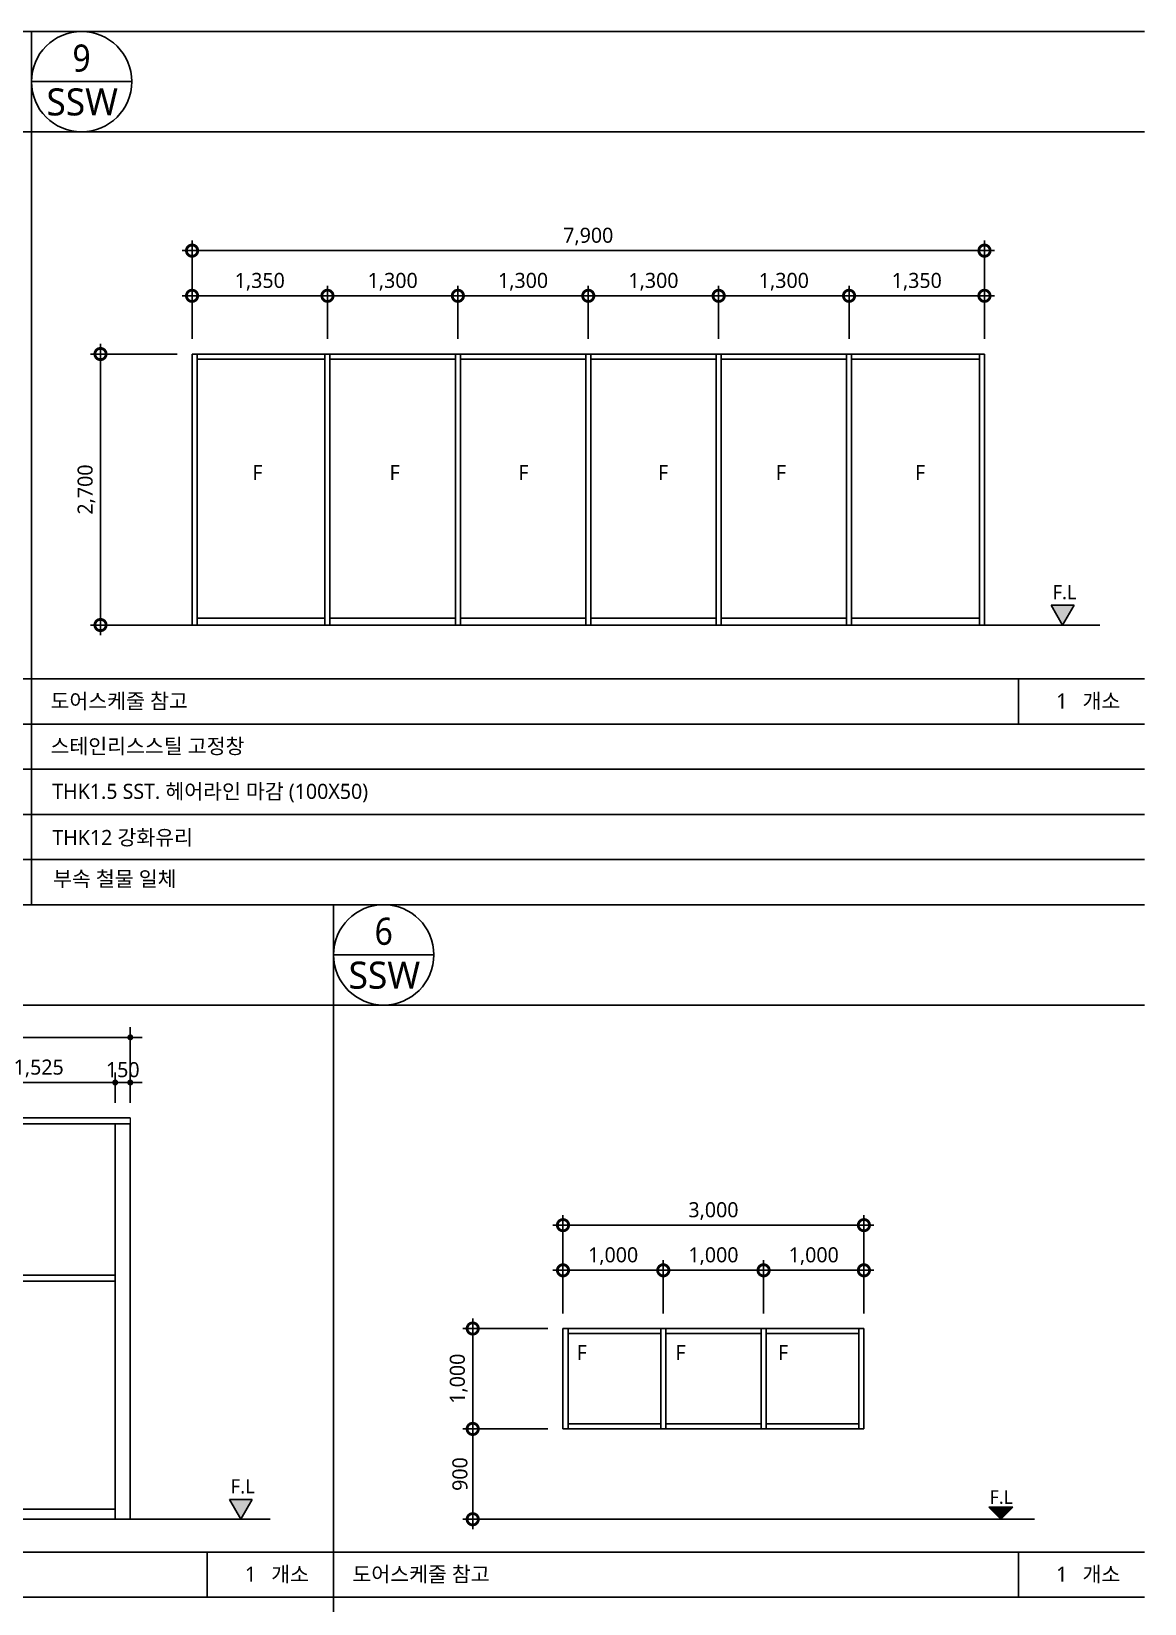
# Model space of a CAD drawing. Header units: millimetres. Extents: x -3 to 459584, y -660938 to -11738.
# Drawn here: x 107349 to 118447, y -135997 to -120334 of the extents above; entities that cross this region are included whole.
import ezdxf
from ezdxf.enums import TextEntityAlignment as Align

# ---------------------------------------------------------------- set-up
doc = ezdxf.new("R2010")
doc.units = ezdxf.units.MM
doc.header["$LTSCALE"] = 200
for name, pattern in [('C10', [102.1, 100, -1, 0.1, -1]), ('CEN-GAUN', [32.2, 30, -1, 0.2, -1]), ('CENTER1', [2.7, 2.5, -0.1, 0, -0.1]), ('DASHDOT', [1, 0.5, -0.25, 0, -0.25])]:
    doc.linetypes.add(name, pattern=pattern)
doc.layers.get('DEFPOINTS').update_dxf_attribs({"color": 137})
for name, color, linetype in [('3TXT', 3, 'Continuous'), ('4ELE', 4, 'Continuous'), ('7ELE', 7, 'Continuous'), ('A-GRID', 1, 'C10'), ('a-TAG-1', 6, 'Continuous'), ('A-TAG-2', 4, 'Continuous'), ('CEN', 1, 'CEN-GAUN'), ('CTR', 1, 'Continuous'), ('DIM', 7, 'Continuous'), ('door-sym', 1, 'CENTER1'), ('ELE-7', 7, 'Continuous'), ('ELE3', 3, 'Continuous'), ('ELE4', 4, 'Continuous'), ('ELE6', 6, 'Continuous'), ('FUR', 4, 'Continuous'), ('SYM', 6, 'Continuous'), ('TAG', 6, 'Continuous'), ('TAR-LEVEL', 6, 'Continuous'), ('TEX', 3, 'Continuous'), ('WIN-N', 5, 'Continuous')]:
    doc.layers.add(name, color=color, linetype=linetype)
doc.layers.add('WIN', color=4, linetype='Continuous', lineweight=0)
doc.styles.add('ARIAL', font='malgun.ttf')
doc.styles.add('S1', font='malgun.ttf')
doc.styles.add('돋움', font='malgun.ttf')
doc.styles.add('스타일1', font='malgun.ttf')
doc.dimstyles.new('CJA-50', dxfattribs={"dimscale": 50, "dimtxt": 3, "dimasz": 1, "dimexe": 2, "dimexo": 3, "dimgap": 1, "dimtad": 1, "dimdec": 0, "dimzin": 1, "dimdsep": 46, "dimlunit": 6, "dimtxsty": 'S1', "dimblk": 'GAUN-DOT', "dimcen": -2, "dimdle": 2, "dimclrd": 256, "dimclre": 256, "dimclrt": 3, "dimadec": 0, "dimazin": 0, "dimtfac": 1, "dimtdec": 0, "dimtix": 1, "dimtmove": 2, "dimatfit": 3, "dimldrblk": 'DOTSMALL', "dimfxl": 1, "dimtolj": 1, "dimtzin": 1, "dimarcsym": 0})
doc.dimstyles.new('CJC-50', dxfattribs={"dimscale": 50, "dimtxt": 3, "dimasz": 1.2, "dimexe": 2, "dimexo": 3, "dimgap": 1, "dimtad": 1, "dimdec": 0, "dimdsep": 46, "dimlunit": 6, "dimtxsty": 'ARIAL', "dimblk": 'CJDOT', "dimcen": 1, "dimclrd": 256, "dimclre": 256, "dimclrt": 3, "dimadec": 0, "dimazin": 0, "dimtfac": 1, "dimtdec": 0, "dimtix": 1, "dimtmove": 2, "dimatfit": 2, "dimfxl": 1, "dimlwd": -1, "dimlwe": -1, "dimarcsym": 0})

# ---------------------------------------------------------------- blocks, each defined once
blk = doc.blocks.new('GAUN-DOT')
at = {"linetype": 'ByBlock'}
for p, q in [((2, 0), (-2, 0)), ((0, -2), (0, 2))]:
    blk.add_line(p, q, dxfattribs=at)
at = {"const_width": 2.25}
blk.add_lwpolyline([(0, 0.28125, 1), (0, -0.28125, 1)], format="xyb", close=True, dxfattribs=at)
blk = doc.blocks.new('*D304')
at = {"layer": 'DEFPOINTS', "color": 0, "transparency": 16777216}
for p in [(112649, -134257), (111749, -135157), (112642, -135157)]:
    blk.add_point(p, dxfattribs=at)
at = {"layer": 'DIM', "lineweight": -2, "transparency": 16777216}
for p, q in [((112499, -134257), (111649, -134257)), ((111749, -134307), (111749, -135107)), ((112492, -135157), (111649, -135157))]:
    blk.add_line(p, q, dxfattribs=at)
at = {"layer": 'DIM', "lineweight": -2, "transparency": 16777216, "xscale": 50, "yscale": 50, "zscale": 50}
for p, rotation in [((111749, -134257), 90), ((111749, -135157), 270)]:
    blk.add_blockref('GAUN-DOT', p, dxfattribs=dict(at, rotation=rotation))
at = {"layer": 'DIM', "color": 3, "transparency": 16777216, "insert": (111622, -134707), "char_height": 150, "attachment_point": 5, "rotation": 90, "style": 'S1'}
blk.add_mtext('\\A1;900', dxfattribs=at)
blk = doc.blocks.new('_DotSmall')
at = {"color": 0, "linetype": 'ByBlock', "const_width": 0.5}
blk.add_lwpolyline([(-0.0625, 0, 1), (0.0625, 0, 1)], format="xyb", close=True, dxfattribs=at)
blk = doc.blocks.new('*D305')
at = {"layer": 'DEFPOINTS', "color": 0, "transparency": 16777216}
for p in [(112649, -133257), (111749, -134257), (112649, -134257)]:
    blk.add_point(p, dxfattribs=at)
at = {"layer": 'DIM', "lineweight": -2, "transparency": 16777216}
for p, q in [((112499, -133257), (111649, -133257)), ((111749, -133307), (111749, -134207)), ((112499, -134257), (111649, -134257))]:
    blk.add_line(p, q, dxfattribs=at)
at = {"layer": 'DIM', "lineweight": -2, "transparency": 16777216, "xscale": 50, "yscale": 50, "zscale": 50}
for p, rotation in [((111749, -133257), 90), ((111749, -134257), 270)]:
    blk.add_blockref('GAUN-DOT', p, dxfattribs=dict(at, rotation=rotation))
at = {"layer": 'DIM', "color": 3, "transparency": 16777216, "insert": (111609, -133757), "char_height": 150, "attachment_point": 5, "rotation": 90, "style": 'S1'}
blk.add_mtext('\\A1;1,000', dxfattribs=at)
blk = doc.blocks.new('*D306')
at = {"layer": 'DEFPOINTS', "color": 0, "transparency": 16777216}
for p in [(112649, -132227), (112649, -133257), (115649, -133257)]:
    blk.add_point(p, dxfattribs=at)
at = {"layer": 'DIM', "lineweight": -2, "transparency": 16777216}
for p, q in [((112649, -133107), (112649, -132127)), ((115649, -133107), (115649, -132127)), ((115599, -132227), (112699, -132227))]:
    blk.add_line(p, q, dxfattribs=at)
at = {"layer": 'DIM', "lineweight": -2, "transparency": 16777216, "xscale": 50, "yscale": 50, "zscale": 50, "rotation": 180}
blk.add_blockref('GAUN-DOT', (112649, -132227), dxfattribs=at)
at = {"layer": 'DIM', "lineweight": -2, "transparency": 16777216, "xscale": 50, "yscale": 50, "zscale": 50}
blk.add_blockref('GAUN-DOT', (115649, -132227), dxfattribs=at)
at = {"layer": 'DIM', "color": 3, "transparency": 16777216, "insert": (114149, -132087), "char_height": 150, "attachment_point": 5, "style": 'S1'}
blk.add_mtext('\\A1;3,000', dxfattribs=at)
blk = doc.blocks.new('*D307')
at = {"layer": 'DEFPOINTS', "color": 0, "transparency": 16777216}
for p in [(114649, -132677), (114649, -133257), (115649, -133257)]:
    blk.add_point(p, dxfattribs=at)
at = {"layer": 'DIM', "lineweight": -2, "transparency": 16777216}
for p, q in [((114649, -133107), (114649, -132577)), ((115649, -133107), (115649, -132577)), ((115599, -132677), (114699, -132677))]:
    blk.add_line(p, q, dxfattribs=at)
at = {"layer": 'DIM', "lineweight": -2, "transparency": 16777216, "xscale": 50, "yscale": 50, "zscale": 50, "rotation": 180}
blk.add_blockref('GAUN-DOT', (114649, -132677), dxfattribs=at)
at = {"layer": 'DIM', "lineweight": -2, "transparency": 16777216, "xscale": 50, "yscale": 50, "zscale": 50}
blk.add_blockref('GAUN-DOT', (115649, -132677), dxfattribs=at)
at = {"layer": 'DIM', "color": 3, "transparency": 16777216, "insert": (115149, -132536), "char_height": 150, "attachment_point": 5, "style": 'S1'}
blk.add_mtext('\\A1;1,000', dxfattribs=at)
blk = doc.blocks.new('*D308')
at = {"layer": 'DEFPOINTS', "color": 0, "transparency": 16777216}
for p in [(114649, -132677), (113649, -133257), (114649, -133257)]:
    blk.add_point(p, dxfattribs=at)
at = {"layer": 'DIM', "lineweight": -2, "transparency": 16777216}
for p, q in [((113649, -133107), (113649, -132577)), ((114649, -133107), (114649, -132577)), ((113699, -132677), (114599, -132677))]:
    blk.add_line(p, q, dxfattribs=at)
at = {"layer": 'DIM', "lineweight": -2, "transparency": 16777216, "xscale": 50, "yscale": 50, "zscale": 50, "rotation": 180}
blk.add_blockref('GAUN-DOT', (113649, -132677), dxfattribs=at)
at = {"layer": 'DIM', "lineweight": -2, "transparency": 16777216, "xscale": 50, "yscale": 50, "zscale": 50}
blk.add_blockref('GAUN-DOT', (114649, -132677), dxfattribs=at)
at = {"layer": 'DIM', "color": 3, "transparency": 16777216, "insert": (114149, -132536), "char_height": 150, "attachment_point": 5, "style": 'S1'}
blk.add_mtext('\\A1;1,000', dxfattribs=at)
blk = doc.blocks.new('*D309')
at = {"layer": 'DEFPOINTS', "color": 0, "transparency": 16777216}
for p in [(112649, -132677), (112649, -133257), (113649, -133257)]:
    blk.add_point(p, dxfattribs=at)
at = {"layer": 'DIM', "lineweight": -2, "transparency": 16777216}
for p, q in [((112649, -133107), (112649, -132577)), ((113649, -133107), (113649, -132577)), ((113599, -132677), (112699, -132677))]:
    blk.add_line(p, q, dxfattribs=at)
at = {"layer": 'DIM', "lineweight": -2, "transparency": 16777216, "xscale": 50, "yscale": 50, "zscale": 50, "rotation": 180}
blk.add_blockref('GAUN-DOT', (112649, -132677), dxfattribs=at)
at = {"layer": 'DIM', "lineweight": -2, "transparency": 16777216, "xscale": 50, "yscale": 50, "zscale": 50}
blk.add_blockref('GAUN-DOT', (113649, -132677), dxfattribs=at)
at = {"layer": 'DIM', "color": 3, "transparency": 16777216, "insert": (113149, -132536), "char_height": 150, "attachment_point": 5, "style": 'S1'}
blk.add_mtext('\\A1;1,000', dxfattribs=at)
blk = doc.blocks.new('dor&win')
at = {"layer": 'a-TAG-1', "ltscale": 0.2}
blk.add_line((-5.5, 0), (5.5, 0), dxfattribs=at)
blk.add_circle((0, 0), 5.5, dxfattribs=at)
at = {"layer": 'a-TAG-1', "color": 3, "style": 'ARIAL'}
for tag, p in [('1', (0, 2.58)), ('FSD', (0.07, -2.22))]:
    blk.add_attdef(tag, text='', height=3, dxfattribs=at).set_placement(p, align=Align.MIDDLE_CENTER)
blk = doc.blocks.new('단면레벨-1')
at = {"layer": 'TAG'}
blk.add_hatch(color=256, dxfattribs=at).paths.add_polyline_path([(0, 0), (2.27, 3.93), (-2.27, 3.93)])
for p, q in [((-2.27, 3.93), (0, 0)), ((2.27, 3.93), (-2.27, 3.93)), ((0, 0), (2.27, 3.93)), ((2.27, 0), (-2.27, 0))]:
    blk.add_line(p, q, dxfattribs=at)
at = {"layer": 'TAG', "color": 3, "style": '돋움'}
blk.add_attdef('GL.+1500', text='', height=2.81, dxfattribs=at).set_placement((0.37, 6.53), align=Align.MIDDLE)
blk = doc.blocks.new('CJDOT')
blk.add_line((-2, 0), (2, 0))
at = {"const_width": 0.5}
blk.add_lwpolyline([(-0.25, 0, 1), (0.25, 0, 1)], format="xyb", close=True, dxfattribs=at)
blk = doc.blocks.new('*D326')
at = {"layer": 'DEFPOINTS', "color": 0, "linetype": 'Continuous', "ltscale": 0.1, "transparency": 16777216}
for p in [(108335, -130806, 0), (108185, -131157, 0), (108335, -131157, 0)]:
    blk.add_point(p, dxfattribs=at)
at = {"layer": 'DIM', "ltscale": 0.1, "transparency": 16777216}
for p, q in [((108185, -131007, 0), (108185, -130706, 0)), ((108335, -131007, 0), (108335, -130706, 0)), ((108125, -130806, 0), (108065, -130806, 0)), ((108185, -130806, 0), (108335, -130806, 0)), ((108395, -130806, 0), (108455, -130806, 0))]:
    blk.add_line(p, q, dxfattribs=at)
at = {"layer": 'DIM', "linetype": 'Continuous', "ltscale": 0.1, "transparency": 16777216, "xscale": 60, "yscale": 60, "zscale": 60}
blk.add_blockref('CJDOT', (108185, -130806, 0), dxfattribs=at)
at = {"layer": 'DIM', "linetype": 'Continuous', "ltscale": 0.1, "transparency": 16777216, "xscale": 60, "yscale": 60, "zscale": 60, "rotation": 180}
blk.add_blockref('CJDOT', (108335, -130806, 0), dxfattribs=at)
at = {"layer": 'DIM', "color": 3, "linetype": 'Continuous', "ltscale": 0.1, "transparency": 16777216, "insert": (108260, -130679, 0), "char_height": 150, "attachment_point": 5, "style": 'S1'}
blk.add_mtext('150', dxfattribs=at)
blk = doc.blocks.new('*D327')
at = {"layer": 'DEFPOINTS', "color": 0, "linetype": 'Continuous', "ltscale": 0.1, "transparency": 16777216}
for p in [(104985, -130356, 0), (104985, -131157, 0), (108335, -131157, 0)]:
    blk.add_point(p, dxfattribs=at)
at = {"layer": 'DIM', "ltscale": 0.1, "transparency": 16777216}
for p, q in [((104985, -131007, 0), (104985, -130256, 0)), ((108335, -131007, 0), (108335, -130256, 0)), ((108275, -130356, 0), (105045, -130356, 0))]:
    blk.add_line(p, q, dxfattribs=at)
at = {"layer": 'DIM', "linetype": 'Continuous', "ltscale": 0.1, "transparency": 16777216, "xscale": 60, "yscale": 60, "zscale": 60, "rotation": 180}
blk.add_blockref('CJDOT', (104985, -130356, 0), dxfattribs=at)
at = {"layer": 'DIM', "linetype": 'Continuous', "ltscale": 0.1, "transparency": 16777216, "xscale": 60, "yscale": 60, "zscale": 60}
blk.add_blockref('CJDOT', (108335, -130356, 0), dxfattribs=at)
at = {"layer": 'DIM', "color": 3, "linetype": 'Continuous', "ltscale": 0.1, "transparency": 16777216, "insert": (106660, -130216, 0), "char_height": 150, "attachment_point": 5, "style": 'S1'}
blk.add_mtext('3,350', dxfattribs=at)
blk = doc.blocks.new('DN')
at = {"layer": 'SYM', "color": 6}
blk.add_lwpolyline([(12.5, 0.17, 1), (12.5, 5.17), (2.5, 5.17, 1), (2.5, 0.17)], format="xyb", close=True, dxfattribs=at)
at = {"layer": 'SYM', "color": 3, "style": '스타일1'}
blk.add_attdef('FSD-1', text='', height=3, dxfattribs=at).set_placement((7.37, 2.67), align=Align.MIDDLE_CENTER)
blk = doc.blocks.new('ASD-1')
at = {"layer": 'door-sym', "elevation": 0}
for points in [[(2061, 1138), (1991, 1067), (2061, 997)], [(2332, 1067), (2261, 1138), (2261, 997)]]:
    blk.add_lwpolyline(points, close=True, dxfattribs=at)
at = {"layer": 'WIN'}
for p, q in [((1170, 0), (1170, 2170)), ((1230, 0), (1230, 2170)), ((3110, 0), (3110, 2170)), ((3170, 0), (3170, 2170))]:
    blk.add_line(p, q, dxfattribs=at)
blk.add_lwpolyline([(0, 2370), (4240, 2370), (4240, 0), (0, 0)], close=True, dxfattribs=at)
for points in [[(0, 2170), (4240, 2170)], [(1230, 2070), (3110, 2070)], [(1230, 2070), (3110, 2070)], [(2170, 2170), (2170, 0)], [(0, 100), (1170, 100)], [(1230, 100), (1240, 100)], [(1240, 100), (3110, 100)], [(3170, 100), (4240, 100)]]:
    blk.add_lwpolyline(points, dxfattribs=at)
at = {"layer": 'WIN-N'}
for p, q in [((2043, 2212), (2043, 2324)), ((2043, 2324), (2290, 2324)), ((2043, 2255), (2290, 2255)), ((2290, 2212), (2043, 2212)), ((2207, 2241), (2249, 2241)), ((2207, 2241), (2207, 2224)), ((2207, 2224), (2249, 2224)), ((2249, 2241), (2249, 2224)), ((2290, 2324), (2290, 2212))]:
    blk.add_line(p, q, dxfattribs=at)
at = {"layer": 'SYM'}
ref = blk.add_blockref('DN', (1811, 589, 0), dxfattribs=dict(at, xscale=50.00000000000001, yscale=50.00000000000001, zscale=50.00000000000001))
ref.add_attrib('1-FSD', 'ASD-1', dxfattribs={"color": 3, "height": 150, "style": '스타일1'}).set_placement((2179, 723, 0), align=Align.MIDDLE_CENTER)
blk = doc.blocks.new('ADW-1')
at = {"elevation": 0}
blk.add_lwpolyline([(0, 4000), (9825, 4000), (9825, 0), (0, 0)], close=True, dxfattribs=at)
at = {"layer": '4ELE'}
for p, q in [((9825, 3940), (0, 3940)), ((60, 0, 0), (60, 3940, 0)), ((1015, 0, 0), (1015, 3940, 0)), ((1075, 0, 0), (1075, 3940, 0)), ((2075, 0, 0), (2075, 3940, 0)), ((2135, 0, 0), (2135, 3940, 0)), ((3305, 2370, 0), (3305, 3940, 0)), ((3365, 2370, 0), (3365, 3940, 0)), ((5245, 2370, 0), (5245, 3940, 0)), ((5305, 2370, 0), (5305, 3940, 0)), ((6375, 0, 0), (6375, 3940, 0)), ((6625, 0, 0), (6625, 3940, 0)), ((8120, 100, 0), (8120, 3940, 0)), ((8180, 100, 0), (8180, 3940, 0)), ((9675, 0, 0), (9675, 3940, 0)), ((9825, 0, 0), (9825, 3940, 0)), ((2135, 2370, 0), (6375, 2370, 0)), ((3365, 2430, 0), (5245, 2430, 0)), ((5305, 2430, 0), (6375, 2430, 0)), ((6625, 2370, 0), (8120, 2370, 0)), ((8180, 2370, 0), (9675, 2370, 0))]:
    blk.add_line(p, q, dxfattribs=at)
at = {"layer": '4ELE', "elevation": 0}
for points in [[(60, 2430), (1015, 2430)], [(60, 2370), (1015, 2370)], [(1075, 2430), (2075, 2430)], [(1075, 2370), (2075, 2370)], [(2135, 2430), (3305, 2430)], [(8120, 2430), (6625, 2430)], [(9675, 2430), (8180, 2430)], [(6625, 100), (9675, 100)]]:
    blk.add_lwpolyline(points, dxfattribs=at)
at = {"layer": '7ELE', "elevation": 0}
blk.add_lwpolyline([(2050, 690, -1), (2020, 690), (2020, 1440, -1), (2050, 1440)], format="xyb", close=True, dxfattribs=at)
at = {"layer": 'CTR', "linetype": 'DASHDOT', "ltscale": 100, "elevation": 0}
blk.add_lwpolyline([(2075, 0), (1095, 1170), (2075, 2310)], dxfattribs=at)
at = {"layer": 'WIN', "elevation": 0}
blk.add_lwpolyline([(1995, 80), (1155, 80), (1155, 2290), (1995, 2290)], close=True, dxfattribs=at)
at = {"layer": 'WIN-N'}
for q in [(0, 4000, 0), (9825, 0, 0)]:
    blk.add_line((0, 0, 0), q, dxfattribs=at)
blk.add_lwpolyline([(0, 4000), (9825, 4000)], dxfattribs=at)
at = {"layer": 'WIN-N', "elevation": 0}
blk.add_lwpolyline([(60, 100), (1015, 100)], dxfattribs=at)
at = {"layer": 'WIN'}
blk.add_blockref('ASD-1', (2135, 0, 0), dxfattribs=at)
blk = doc.blocks.new('*D336')
at = {"layer": 'DEFPOINTS', "color": 0, "linetype": 'Continuous', "ltscale": 0.1, "transparency": 16777216}
for p in [(106660, -130806, 0), (106660, -131157, 0), (108185, -131157, 0)]:
    blk.add_point(p, dxfattribs=at)
at = {"layer": 'DIM', "ltscale": 0.1, "transparency": 16777216}
for p, q in [((106660, -131007, 0), (106660, -130706, 0)), ((108185, -131007, 0), (108185, -130706, 0)), ((108125, -130806, 0), (106720, -130806, 0))]:
    blk.add_line(p, q, dxfattribs=at)
at = {"layer": 'DIM', "linetype": 'Continuous', "ltscale": 0.1, "transparency": 16777216, "xscale": 60, "yscale": 60, "zscale": 60, "rotation": 180}
blk.add_blockref('CJDOT', (106660, -130806, 0), dxfattribs=at)
at = {"layer": 'DIM', "linetype": 'Continuous', "ltscale": 0.1, "transparency": 16777216, "xscale": 60, "yscale": 60, "zscale": 60}
blk.add_blockref('CJDOT', (108185, -130806, 0), dxfattribs=at)
at = {"layer": 'DIM', "color": 3, "linetype": 'Continuous', "ltscale": 0.1, "transparency": 16777216, "insert": (107422, -130666, 0), "char_height": 150, "attachment_point": 5, "style": 'S1'}
blk.add_mtext('1,525', dxfattribs=at)
blk = doc.blocks.new('*D371')
at = {"layer": 'DEFPOINTS', "color": 0, "transparency": 16777216}
for p in [(108951, -122518), (108951, -123548), (116851, -123548)]:
    blk.add_point(p, dxfattribs=at)
at = {"layer": 'DIM', "lineweight": -2, "transparency": 16777216}
for p, q in [((108951, -123398), (108951, -122418)), ((116851, -123398), (116851, -122418)), ((116801, -122518), (109001, -122518))]:
    blk.add_line(p, q, dxfattribs=at)
at = {"layer": 'DIM', "lineweight": -2, "transparency": 16777216, "xscale": 50, "yscale": 50, "zscale": 50, "rotation": 180}
blk.add_blockref('GAUN-DOT', (108951, -122518), dxfattribs=at)
at = {"layer": 'DIM', "lineweight": -2, "transparency": 16777216, "xscale": 50, "yscale": 50, "zscale": 50}
blk.add_blockref('GAUN-DOT', (116851, -122518), dxfattribs=at)
at = {"layer": 'DIM', "color": 3, "transparency": 16777216, "insert": (112901, -122378), "char_height": 150, "attachment_point": 5, "style": 'S1'}
blk.add_mtext('\\A1;7,900', dxfattribs=at)
blk = doc.blocks.new('*D372')
at = {"layer": 'DEFPOINTS', "color": 0, "transparency": 16777216}
for p in [(115501, -122968), (115501, -123548), (116851, -123548)]:
    blk.add_point(p, dxfattribs=at)
at = {"layer": 'DIM', "lineweight": -2, "transparency": 16777216}
for p, q in [((115501, -123398), (115501, -122868)), ((116851, -123398), (116851, -122868)), ((116801, -122968), (115551, -122968))]:
    blk.add_line(p, q, dxfattribs=at)
at = {"layer": 'DIM', "lineweight": -2, "transparency": 16777216, "xscale": 50, "yscale": 50, "zscale": 50, "rotation": 180}
blk.add_blockref('GAUN-DOT', (115501, -122968), dxfattribs=at)
at = {"layer": 'DIM', "lineweight": -2, "transparency": 16777216, "xscale": 50, "yscale": 50, "zscale": 50}
blk.add_blockref('GAUN-DOT', (116851, -122968), dxfattribs=at)
at = {"layer": 'DIM', "color": 3, "transparency": 16777216, "insert": (116176, -122828), "char_height": 150, "attachment_point": 5, "style": 'S1'}
blk.add_mtext('\\A1;1,350', dxfattribs=at)
blk = doc.blocks.new('*D373')
at = {"layer": 'DEFPOINTS', "color": 0, "transparency": 16777216}
for p in [(115501, -122968), (114201, -123548), (115501, -123548)]:
    blk.add_point(p, dxfattribs=at)
at = {"layer": 'DIM', "lineweight": -2, "transparency": 16777216}
for p, q in [((114201, -123398), (114201, -122868)), ((115501, -123398), (115501, -122868)), ((114251, -122968), (115451, -122968))]:
    blk.add_line(p, q, dxfattribs=at)
at = {"layer": 'DIM', "lineweight": -2, "transparency": 16777216, "xscale": 50, "yscale": 50, "zscale": 50, "rotation": 180}
blk.add_blockref('GAUN-DOT', (114201, -122968), dxfattribs=at)
at = {"layer": 'DIM', "lineweight": -2, "transparency": 16777216, "xscale": 50, "yscale": 50, "zscale": 50}
blk.add_blockref('GAUN-DOT', (115501, -122968), dxfattribs=at)
at = {"layer": 'DIM', "color": 3, "transparency": 16777216, "insert": (114851, -122828), "char_height": 150, "attachment_point": 5, "style": 'S1'}
blk.add_mtext('\\A1;1,300', dxfattribs=at)
blk = doc.blocks.new('*D374')
at = {"layer": 'DEFPOINTS', "color": 0, "transparency": 16777216}
for p in [(112901, -122968), (112901, -123548), (114201, -123548)]:
    blk.add_point(p, dxfattribs=at)
at = {"layer": 'DIM', "lineweight": -2, "transparency": 16777216}
for p, q in [((112901, -123398), (112901, -122868)), ((114201, -123398), (114201, -122868)), ((114151, -122968), (112951, -122968))]:
    blk.add_line(p, q, dxfattribs=at)
at = {"layer": 'DIM', "lineweight": -2, "transparency": 16777216, "xscale": 50, "yscale": 50, "zscale": 50, "rotation": 180}
blk.add_blockref('GAUN-DOT', (112901, -122968), dxfattribs=at)
at = {"layer": 'DIM', "lineweight": -2, "transparency": 16777216, "xscale": 50, "yscale": 50, "zscale": 50}
blk.add_blockref('GAUN-DOT', (114201, -122968), dxfattribs=at)
at = {"layer": 'DIM', "color": 3, "transparency": 16777216, "insert": (113551, -122828), "char_height": 150, "attachment_point": 5, "style": 'S1'}
blk.add_mtext('\\A1;1,300', dxfattribs=at)
blk = doc.blocks.new('*D375')
at = {"layer": 'DEFPOINTS', "color": 0, "transparency": 16777216}
for p in [(112901, -122968), (111601, -123548), (112901, -123548)]:
    blk.add_point(p, dxfattribs=at)
at = {"layer": 'DIM', "lineweight": -2, "transparency": 16777216}
for p, q in [((111601, -123398), (111601, -122868)), ((112901, -123398), (112901, -122868)), ((111651, -122968), (112851, -122968))]:
    blk.add_line(p, q, dxfattribs=at)
at = {"layer": 'DIM', "lineweight": -2, "transparency": 16777216, "xscale": 50, "yscale": 50, "zscale": 50, "rotation": 180}
blk.add_blockref('GAUN-DOT', (111601, -122968), dxfattribs=at)
at = {"layer": 'DIM', "lineweight": -2, "transparency": 16777216, "xscale": 50, "yscale": 50, "zscale": 50}
blk.add_blockref('GAUN-DOT', (112901, -122968), dxfattribs=at)
at = {"layer": 'DIM', "color": 3, "transparency": 16777216, "insert": (112251, -122828), "char_height": 150, "attachment_point": 5, "style": 'S1'}
blk.add_mtext('\\A1;1,300', dxfattribs=at)
blk = doc.blocks.new('*D376')
at = {"layer": 'DEFPOINTS', "color": 0, "transparency": 16777216}
for p in [(110301, -122968), (110301, -123548), (111601, -123548)]:
    blk.add_point(p, dxfattribs=at)
at = {"layer": 'DIM', "lineweight": -2, "transparency": 16777216}
for p, q in [((110301, -123398), (110301, -122868)), ((111601, -123398), (111601, -122868)), ((111551, -122968), (110351, -122968))]:
    blk.add_line(p, q, dxfattribs=at)
at = {"layer": 'DIM', "lineweight": -2, "transparency": 16777216, "xscale": 50, "yscale": 50, "zscale": 50, "rotation": 180}
blk.add_blockref('GAUN-DOT', (110301, -122968), dxfattribs=at)
at = {"layer": 'DIM', "lineweight": -2, "transparency": 16777216, "xscale": 50, "yscale": 50, "zscale": 50}
blk.add_blockref('GAUN-DOT', (111601, -122968), dxfattribs=at)
at = {"layer": 'DIM', "color": 3, "transparency": 16777216, "insert": (110951, -122828), "char_height": 150, "attachment_point": 5, "style": 'S1'}
blk.add_mtext('\\A1;1,300', dxfattribs=at)
blk = doc.blocks.new('*D377')
at = {"layer": 'DEFPOINTS', "color": 0, "transparency": 16777216}
for p in [(110301, -122968), (108951, -123548), (110301, -123548)]:
    blk.add_point(p, dxfattribs=at)
at = {"layer": 'DIM', "lineweight": -2, "transparency": 16777216}
for p, q in [((108951, -123398), (108951, -122868)), ((110301, -123398), (110301, -122868)), ((109001, -122968), (110251, -122968))]:
    blk.add_line(p, q, dxfattribs=at)
at = {"layer": 'DIM', "lineweight": -2, "transparency": 16777216, "xscale": 50, "yscale": 50, "zscale": 50, "rotation": 180}
blk.add_blockref('GAUN-DOT', (108951, -122968), dxfattribs=at)
at = {"layer": 'DIM', "lineweight": -2, "transparency": 16777216, "xscale": 50, "yscale": 50, "zscale": 50}
blk.add_blockref('GAUN-DOT', (110301, -122968), dxfattribs=at)
at = {"layer": 'DIM', "color": 3, "transparency": 16777216, "insert": (109626, -122828), "char_height": 150, "attachment_point": 5, "style": 'S1'}
blk.add_mtext('\\A1;1,350', dxfattribs=at)
blk = doc.blocks.new('*D378')
at = {"layer": 'DEFPOINTS', "color": 0, "transparency": 16777216}
for p in [(108951, -123548), (108038, -126248), (108951, -126248)]:
    blk.add_point(p, dxfattribs=at)
at = {"layer": 'DIM', "lineweight": -2, "transparency": 16777216}
for p, q in [((108801, -123548), (107938, -123548)), ((108038, -123598), (108038, -126198)), ((108801, -126248), (107938, -126248))]:
    blk.add_line(p, q, dxfattribs=at)
at = {"layer": 'DIM', "lineweight": -2, "transparency": 16777216, "xscale": 50, "yscale": 50, "zscale": 50}
for p, rotation in [((108038, -123548), 90), ((108038, -126248), 270)]:
    blk.add_blockref('GAUN-DOT', p, dxfattribs=dict(at, rotation=rotation))
at = {"layer": 'DIM', "color": 3, "transparency": 16777216, "insert": (107898, -124898), "char_height": 150, "attachment_point": 5, "rotation": 90, "style": 'S1'}
blk.add_mtext('\\A1;2,700', dxfattribs=at)

msp = doc.modelspace()

# ---------------------------------------------------------------- linework, layer by layer
at = {"layer": 'A-GRID'}
msp.add_line((111889, -135156.6, 0), (117350.5, -135156.6, 0), dxfattribs=at)
at = {"layer": 'A-TAG-2', "color": 7}
for p, q in [((118447.2, -121334.1), (84097.2, -121334.1)), ((118447.2, -130034.1), (84097.2, -130034.1))]:
    msp.add_line(p, q, dxfattribs=at)
at = {"layer": 'CEN'}
for p, q in [((108734.2, -126248), (117999.8, -126248)), ((98303.5, -135156.6, 0), (109728.1, -135156.6, 0))]:
    msp.add_line(p, q, dxfattribs=at)
at = {"layer": 'ELE-7'}
for p, q in [((117014.2, -135156.6, 0), (116894.2, -135036.6, 0)), ((116894.2, -135036.6, 0), (117134.2, -135036.6, 0)), ((117014.2, -135156.6, 0), (117134.2, -135036.6, 0)), ((117014.2, -135156.6, 0), (117134.2, -135036.6, 0))]:
    msp.add_line(p, q, dxfattribs=at)
at = {"layer": 'ELE-7', "elevation": 0}
msp.add_lwpolyline([(117014.2, -135156.6, 0, 240, 0), (117014.2, -135036.6, 240, 240, 0)], format="xyseb", dxfattribs=at)
at = {"layer": 'ELE3'}
for p, q in [((118447.2, -120334.1), (84097.2, -120334.1)), ((118447.2, -129034.1), (84097.2, -129034.1))]:
    msp.add_line(p, q, dxfattribs=at)
at = {"layer": 'ELE4'}
for p, q in [((107349.4, -129034.1), (107349.4, -120334.1)), ((110361.8, -146400), (110361.8, -129034.1))]:
    msp.add_line(p, q, dxfattribs=at)
at = {"layer": 'ELE6'}
for p, q in [((118447.2, -126784.1), (84097.2, -126784.1)), ((117190.5, -126784.1), (117190.5, -127234.1)), ((118447.2, -127234.1), (84097.2, -127234.1)), ((118447.2, -127684.1), (84097.2, -127684.1)), ((118447.2, -128134.1), (84097.2, -128134.1)), ((118447.2, -128584.1), (84097.2, -128584.1)), ((118447.2, -135484.1), (84097.2, -135484.1)), ((109102.3, -135484.1), (109102.3, -135934.1)), ((109102.3, -135484.1), (109102.3, -135934.1)), ((117190.5, -135484.1), (117190.5, -135934.1)), ((118447.2, -135934.1), (84097.2, -135934.1))]:
    msp.add_line(p, q, dxfattribs=at)
at = {"layer": 'FUR'}
for p, q in [((108951, -126248), (108951, -123548)), ((108951, -123548), (116851, -123548)), ((109001, -126248), (109001, -123548)), ((110276, -126248), (110276, -123548)), ((110326, -126248), (110326, -123548)), ((111576, -126248), (111576, -123548)), ((111626, -126248), (111626, -123548)), ((112876, -126248), (112876, -123548)), ((112926, -126248), (112926, -123548)), ((114176, -126248), (114176, -123548)), ((114226, -126248), (114226, -123548)), ((115476, -126248), (115476, -123548)), ((115526, -126248), (115526, -123548)), ((116801, -126248), (116801, -123548)), ((116851, -126248), (116851, -123548)), ((109001, -123598), (110276, -123598)), ((110326, -123598), (111576, -123598)), ((111626, -123598), (112876, -123598)), ((112926, -123598), (114176, -123598)), ((114226, -123598), (115476, -123598)), ((115526, -123598), (116801, -123598)), ((109001, -126178), (110276, -126178)), ((110326, -126178), (111576, -126178)), ((111626, -126178), (112876, -126178)), ((112926, -126178), (114176, -126178)), ((114226, -126178), (115476, -126178)), ((115526, -126178), (116801, -126178)), ((116851, -126248), (108951, -126248)), ((112649, -133256.7, 0), (115649, -133256.7, 0)), ((112649, -134256.7, 0), (112649, -133256.7, 0)), ((112699, -134256.7, 0), (112699, -133256.7, 0)), ((113624, -134256.7, 0), (113624, -133256.7, 0)), ((113674, -134256.7, 0), (113674, -133256.7, 0)), ((114624, -134256.7, 0), (114624, -133256.7, 0)), ((114674, -134256.7, 0), (114674, -133256.7, 0)), ((115599, -134256.7, 0), (115599, -133256.7, 0)), ((115649, -134256.7, 0), (115649, -133256.7, 0)), ((112699, -133306.7, 0), (113624, -133306.7, 0)), ((113674, -133306.7, 0), (114624, -133306.7, 0)), ((114674, -133306.7, 0), (115599, -133306.7, 0)), ((112699, -134206.7, 0), (113624, -134206.7, 0)), ((113674, -134206.7, 0), (114624, -134206.7, 0)), ((114674, -134206.7, 0), (115599, -134206.7, 0)), ((115649, -134256.7, 0), (112649, -134256.7, 0))]:
    msp.add_line(p, q, dxfattribs=at)

# ---------------------------------------------------------------- block references
at = {"layer": 'a-TAG-1'}
ref = msp.add_blockref('dor&win', (107849.4, -120834.1), dxfattribs=dict(at, xscale=90.90909090894274, yscale=90.90909090894274, zscale=90.90909090894274))
ref.add_attrib('1', '9', dxfattribs={"color": 3, "height": 270, "style": 'S1', "width": 0.9}).set_placement((107849.4, -120599.2), align=Align.MIDDLE_CENTER)
ref.add_attrib('FSD', 'SSW', dxfattribs={"color": 3, "height": 270, "style": 'S1'}).set_placement((107855.6, -121036.2), align=Align.MIDDLE_CENTER)
ref = msp.add_blockref('dor&win', (110861.8, -129534.1), dxfattribs=dict(at, xscale=90.90909090894274, yscale=90.90909090894274, zscale=90.90909090894274))
ref.add_attrib('1', '6', dxfattribs={"color": 3, "height": 270, "style": 'S1', "width": 0.9}).set_placement((110861.8, -129299.2), align=Align.MIDDLE_CENTER)
ref.add_attrib('FSD', 'SSW', dxfattribs={"color": 3, "height": 270, "style": 'S1'}).set_placement((110867.9, -129736.2), align=Align.MIDDLE_CENTER)
at = {"layer": 'TAR-LEVEL'}
ref = msp.add_blockref('단면레벨-1', (117630.6, -126248), dxfattribs=dict(at, xscale=50, yscale=50, zscale=50))
ref.add_attrib('GL.+1500', 'F.L', dxfattribs={"color": 3, "height": 140.62, "style": 'ARIAL'}).set_placement((117648.9, -125921.7), align=Align.MIDDLE)
ref = msp.add_blockref('단면레벨-1', (109437.8, -135156.6, 0), dxfattribs=dict(at, xscale=50, yscale=50, zscale=50))
ref.add_attrib('GL.+1500', 'F.L', dxfattribs={"color": 3, "height": 140.62, "style": 'ARIAL'}).set_placement((109456.1, -134830.4, 0), align=Align.MIDDLE)
at = {"layer": 'WIN'}
msp.add_blockref('ADW-1', (98509.6, -135156.6, 0), dxfattribs=at)

# ---------------------------------------------------------------- texts
at = {"layer": '3TXT', "color": 3, "style": '스타일1'}
for p in [(109603, -124728), (110970.5, -124728), (112254.2, -124728), (113646.7, -124728), (114821.6, -124728), (116210, -124728), (112836.3, -133495.3, 0), (113821, -133495.3, 0), (114844.1, -133495.3, 0)]:
    msp.add_text('F', height=150, dxfattribs=at).set_placement(p, align=Align.MIDDLE_CENTER)
at = {"layer": 'TEX'}
for s, height, style, p in [('도어스케줄 참고', 150, 'S1', (107540, -127080.1)), ('스테인리스스틸 고정창', 150, 'S1', (107540, -127530.1)), ('THK1.5 SST. 헤어라인 마감 (100X50)', 150, 'S1', (107557.3, -127980.1)), ('THK12 강화유리', 150, 'S1', (107558.1, -128439.7)), ('부속 철물 일체', 150, 'S1', (107565, -128851.7)), ('F.L', 135, '스타일1', (116903.3, -135003.6, 0)), ('도어스케줄 참고', 150, 'S1', (110549.6, -135780.1))]:
    msp.add_text(s, height=height, dxfattribs=dict(at, style=style)).set_placement(p)
at = {"layer": 'TEX', "style": 'S1'}
for s, p in [('1', (117678, -127080.1)), ('개소', (118205.1, -127080.1)), ('1', (109589.8, -135780.1)), ('1', (109589.8, -135780.1)), ('개소', (110116.9, -135780.1)), ('개소', (110116.9, -135780.1)), ('1', (117678, -135780.1)), ('개소', (118205.1, -135780.1))]:
    msp.add_text(s, height=150, dxfattribs=at).set_placement(p, align=Align.RIGHT)

# ---------------------------------------------------------------- dimensions: what is measured, and where the dimension line sits
at = {"layer": 'DIM'}
for base, p1, p2, picture, middle in [((108951, -122518.1), (116851, -123548), (108951, -123548), '*D371', (112901, -122378)), ((110301, -122968.1), (111601, -123548), (110301, -123548), '*D376', (110951, -122827.6)), ((112901, -122968.1), (114201, -123548), (112901, -123548), '*D374', (113551, -122827.6)), ((115501, -122968.1), (116851, -123548), (115501, -123548), '*D372', (116176, -122827.6)), ((112649, -132226.9, 0), (115649, -133256.7, 0), (112649, -133256.7, 0), '*D306', (114149, -132086.8, 0)), ((112649, -132676.9, 0), (113649, -133256.7, 0), (112649, -133256.7, 0), '*D309', (113149, -132536.4, 0)), ((114649, -132676.9, 0), (115649, -133256.7, 0), (114649, -133256.7, 0), '*D307', (115149, -132536.4, 0))]:
    dim = msp.add_linear_dim(base=base, p1=p1, p2=p2, dimstyle='CJA-50', dxfattribs=at)
    dim.commit()
    dim.dimension.update_dxf_attribs({"geometry": picture, "text_midpoint": middle})
for base, p1, p2, angle, picture, middle in [((110301, -122968.1), (108951, -123548), (110301, -123548), 180, '*D377', (109626, -122827.6)), ((112901, -122968.1), (111601, -123548), (112901, -123548), 180, '*D375', (112251, -122827.6)), ((115501, -122968.1), (114201, -123548), (115501, -123548), 180, '*D373', (114851, -122827.6)), ((108038, -126248), (108951, -123548), (108951, -126248), 90, '*D378', (107897.9, -124898)), ((114649, -132676.9, 0), (113649, -133256.7, 0), (114649, -133256.7, 0), 180, '*D308', (114149, -132536.4, 0)), ((111749, -134256.7, 0), (112649, -133256.7, 0), (112649, -134256.7, 0), 90, '*D305', (111608.5, -133756.7, 0)), ((111749, -135156.6, 0), (112649, -134256.7, 0), (112642, -135156.6, 0), 90, '*D304', (111621.5, -134706.7, 0))]:
    dim = msp.add_linear_dim(base=base, p1=p1, p2=p2, angle=angle, dimstyle='CJA-50', dxfattribs=at)
    dim.commit()
    dim.dimension.update_dxf_attribs({"geometry": picture, "text_midpoint": middle})
at = {"layer": 'DIM', "linetype": 'Continuous', "ltscale": 0.1}
for p1, p2, distance, picture, middle in [((108334.6, -131156.6, 0), (104984.6, -131156.6, 0), -800.2, '*D327', (106659.6, -130216.4, 0)), ((108184.6, -131156.6, 0), (106659.6, -131156.6, 0), -350.2, '*D336', (107422.1, -130666, 0)), ((108184.6, -131156.6, 0), (108334.6, -131156.6, 0), 350.2, '*D326', (108259.6, -130678.5, 0))]:
    dim = msp.add_aligned_dim(p1=p1, p2=p2, distance=distance, dimstyle='CJC-50', override={"dimtxsty": 'S1'}, dxfattribs=at)
    dim.commit()
    dim.dimension.update_dxf_attribs({"geometry": picture, "text_midpoint": middle})

doc.saveas('drawing.dxf')
